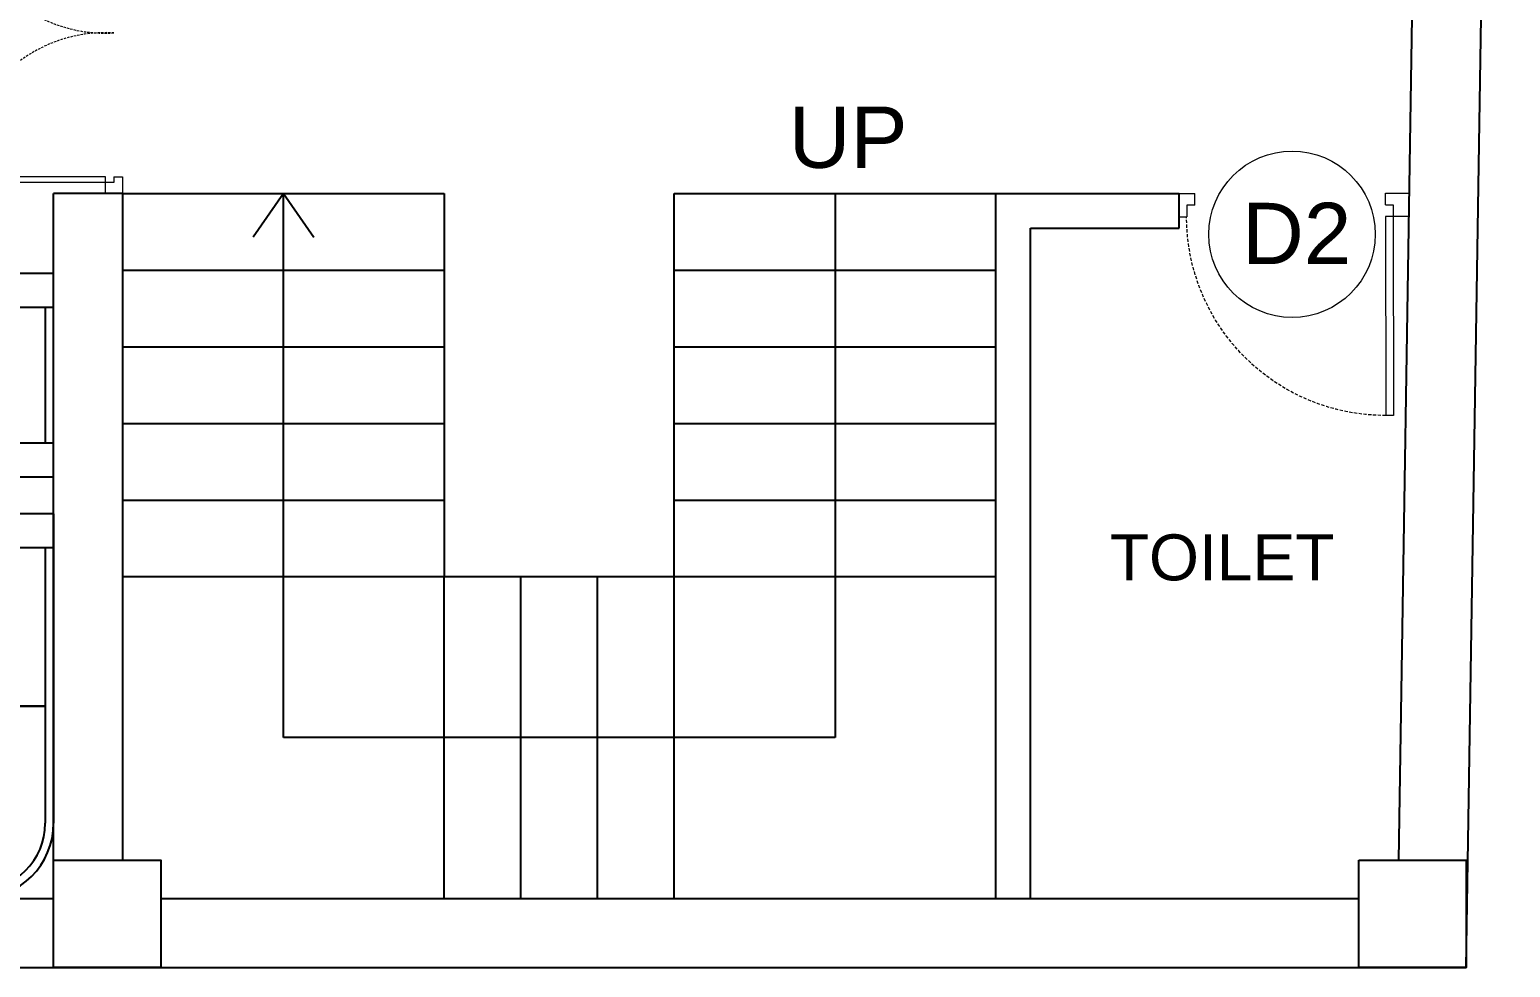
# Model space of a CAD drawing. Header units: inches. Extents: x -9985691 to 3643, y -3270716 to 4788.
# Drawn here: x -4986848.4 to -4986655.1, y -3264930 to -3264807.6 of the extents above; entities that cross this region are included whole.
import ezdxf

# ---------------------------------------------------------------- set-up
doc = ezdxf.new("R2010")
doc.units = ezdxf.units.IN
doc.header["$LTSCALE"] = 2
doc.header["$MEASUREMENT"] = 0
doc.linetypes.add('HIDDEN', pattern=[0.375, 0.25, -0.125])
doc.layers.get('0').update_dxf_attribs({"linetype": 'CONTINUOUS'})
for name, color, linetype, lineweight in [('Annotate-Lite.w', 177, 'CONTINUOUS', 9), ('Door-Window.w', 4, 'CONTINUOUS', 15), ('TEXT', 181, 'CONTINUOUS', 25)]:
    doc.layers.add(name, color=color, linetype=linetype, lineweight=lineweight)
doc.layers.add('furniture', color=31, linetype='CONTINUOUS')
doc.styles.add('arial.', font='arial.ttf')
doc.styles.add('gaurav', font='arial.ttf')

# ---------------------------------------------------------------- blocks, each defined once
blk = doc.blocks.new('3-0')
at = {"ltscale": 3}
for p, q in [((11063.05, 10097.68), (11065.97, 10099.9)), ((11065.97, 10099.9), (11066.71, 10098.92)), ((11063.05, 10097.68), (11064.53, 10095.73)), ((11065.25, 10097.81), (11066.71, 10098.92)), ((11065.99, 10096.84), (11065.25, 10097.81)), ((11065.99, 10096.84), (11064.53, 10095.73)), ((11085.5, 10074.13), (11110.32, 10092.96)), ((11111.05, 10091.97), (11110.32, 10092.96)), ((11086.24, 10073.15), (11111.05, 10091.97)), ((11086.24, 10073.15), (11085.5, 10074.13)), ((11084.04, 10073.02), (11082.57, 10071.91)), ((11082.57, 10071.91), (11084.79, 10068.98)), ((11084.04, 10073.02), (11084.78, 10072.04)), ((11084.78, 10072.04), (11086.24, 10073.15)), ((11087.72, 10071.2), (11086.24, 10073.15)), ((11084.79, 10068.98), (11087.72, 10071.2))]:
    blk.add_line(p, q, dxfattribs=at)
at = {"layer": 'Door-Window.w', "color": 9, "linetype": 'HIDDEN', "lineweight": 18}
blk.add_arc((11085.5, 10074.13), 31.16, 37.1906, 127.1465, dxfattribs=at)
blk = doc.blocks.new('ММГ09')
for p, q in [((169.3, 0), (919.3, 0)), ((169.3, 0), (169.3, -700)), ((319.3, 0), (319.3, -812.5)), ((1069.3, 1), (919.3, 1)), ((919.3, 0), (919.3, -812.5)), ((1069.3, 0), (1069.3, -700)), ((1231.6, 1), (1231.6, -699)), ((1231.6, 1), (2598, 1)), ((1381.6, 1), (1381.6, -811.5)), ((319.3, -36.4), (919.3, -36.4)), ((1381.6, -35.5), (2598, -35.5)), ((2081.6, -35.5), (2081.6, -811.5)), ((2081.6, -35.5), (2081.6, -811.5)), ((2081.6, -811.5), (2081.6, -35.5)), ((319.3, -237.1), (919.3, -237.1)), ((1381.6, -236.1), (2598, -236.1)), ((2693.5, -2611.5), (2693.5, -331.7)), ((2894.2, -2611.5), (2894.2, -331.7)), ((2930.6, -2761.5), (2930.6, -331.7)), ((277.9, -740), (210.7, -740)), ((960.7, -740), (1027.9, -740)), ((1340.2, -739), (1273, -739)), ((355.8, -849), (882.8, -849)), ((1418.1, -848), (2045.1, -848)), ((2118.1, -848), (2894.2, -848)), ((2081.6, -1375), (2081.6, -884.5)), ((792.2, -1428.6), (792.2, -1337.3)), ((792.2, -1337.3), (913.4, -1337.3)), ((809.5, -1350.4), (872.6, -1397.9)), ((809.5, -1350.4), (1674.9, -1350.4)), ((809.5, -2524.3), (809.5, -1350.4)), ((913.4, -1337.3), (913.4, -1350.4)), ((1571.1, -1337.3), (1692.2, -1337.3)), ((1571.1, -1350.4), (1571.1, -1337.3)), ((1611.8, -1397.9), (1674.9, -1350.4)), ((1674.9, -1350.4), (1674.9, -2524.3)), ((1692.2, -1337.3), (1692.2, -1428.6)), ((809.5, -1428.6), (792.2, -1428.6)), ((872.6, -1397.9), (872.6, -2476.7)), ((1611.8, -1397.9), (872.6, -1397.9)), ((1611.8, -2476.7), (1611.8, -1397.9)), ((1692.2, -1428.6), (1674.9, -1428.6)), ((2894.2, -1411.5), (2118.1, -1411.5)), ((2081.6, -1975), (2081.6, -1448)), ((2894.2, -2011.5), (2118.1, -2011.5)), ((2081.6, -2575), (2081.6, -2048)), ((792.2, -2446), (809.5, -2446)), ((792.2, -2537.3), (792.2, -2446)), ((872.6, -2476.7), (809.5, -2524.3)), ((872.6, -2476.7), (1611.8, -2476.7)), ((1674.9, -2524.3), (1611.8, -2476.7)), ((1674.9, -2446), (1692.2, -2446)), ((1692.2, -2446), (1692.2, -2537.3)), ((913.4, -2537.3), (792.2, -2537.3)), ((1674.9, -2524.3), (809.5, -2524.3)), ((913.4, -2524.3), (913.4, -2537.3)), ((1571.1, -2537.3), (1571.1, -2524.3)), ((1692.2, -2537.3), (1571.1, -2537.3)), ((2930.6, -2611.5), (2118.1, -2611.5)), ((2190.6, -2652.9), (2190.6, -2720.1)), ((2930.6, -2761.5), (2230.6, -2761.5))]:
    blk.add_line(p, q)
for centre, radius, start, end in [((2598, -331.7), 332.7, 0, 90), ((2598, -331.7), 296.2, 0, 90), ((2598, -331.7), 95.6, 0, 90), ((209.3, -700), 40, 180, 271.99424), ((277.9, -698.6), 41.4, 270, 0), ((960.7, -698.6), 41.4, 180, 270), ((1029.3, -700), 40, 268.00576, 0), ((1271.6, -699), 40, 180, 271.99424), ((1340.2, -697.6), 41.4, 270, 0), ((355.8, -812.5), 36.5, 180, 270.00811), ((882.8, -812.5), 36.5, 269.99189, 0), ((1418.1, -811.5), 36.5, 180, 270.00811), ((2045.1, -811.5), 36.5, 269.99189, 0), ((2045.1, -811.5), 36.5, 269.99189, 0), ((2118.1, -811.5), 36.5, 180, 270.00811), ((2118.1, -811.5), 36.5, 179.99189, 270), ((2118.1, -811.5), 36.5, 180, 270.00811), ((2118.1, -884.5), 36.5, 90, 180.00811), ((2118.1, -1375), 36.5, 179.99189, 270), ((2118.1, -1448), 36.5, 90, 180.00811), ((2118.1, -1975), 36.5, 179.99189, 270), ((2118.1, -2048), 36.5, 90, 180.00811), ((2118.1, -2575), 36.5, 179.99189, 270), ((2232, -2652.9), 41.4, 90, 180), ((2230.6, -2721.5), 40, 178.00576, 270)]:
    blk.add_arc(centre, radius, start, end)
blk = doc.blocks.new('FDFDRE')
at = {"ltscale": 3}
for p, q in [((165701.11, -58637.82), (165701.1, -58641.5)), ((165704.78, -58637.83), (165701.11, -58637.82)), ((165704.78, -58639.66), (165703.55, -58639.66)), ((165703.55, -58639.66), (165703.55, -58641.5)), ((165704.78, -58639.66), (165704.78, -58637.83)), ((165766.98, -58637.83), (165770.65, -58637.82)), ((165766.98, -58639.66), (165766.98, -58637.83)), ((165766.98, -58639.66), (165768.2, -58639.66)), ((165768.2, -58639.66), (165768.2, -58641.5)), ((165770.65, -58637.82), (165770.65, -58641.5)), ((165701.1, -58641.5), (165703.55, -58641.5)), ((165703.55, -58641.5), (165703.53, -58672.63)), ((165703.55, -58641.5), (165704.78, -58641.5)), ((165704.78, -58641.5), (165704.76, -58672.65)), ((165766.98, -58641.5), (165767, -58672.65)), ((165768.2, -58641.5), (165766.98, -58641.5)), ((165770.65, -58641.5), (165768.2, -58641.5)), ((165768.2, -58641.5), (165768.22, -58672.63)), ((165703.53, -58672.63), (165704.76, -58672.65)), ((165768.22, -58672.63), (165767, -58672.65))]:
    blk.add_line(p, q, dxfattribs=at)
at = {"layer": 'Door-Window.w', "color": 9, "linetype": 'HIDDEN', "lineweight": 18}
for centre, start, end in [((165704.78, -58641.5), 269.9618, 3.3835), ((165766.98, -58641.5), 176.6165, 270.0382)]:
    blk.add_arc(centre, 31.16, start, end, dxfattribs=at)

msp = doc.modelspace()

# ---------------------------------------------------------------- linework, layer by layer
at = {"ltscale": 0.5}
for p, q in [((-4986669.67, -3264915.99), (-4986667.61, -3264787.02)), ((-4986660.89, -3264929.99), (-4986658.61, -3264787.02)), ((-4986845.25, -3264915.99), (-4986845.25, -3264828.99)), ((-4986836.25, -3264828.99), (-4986845.25, -3264828.99)), ((-4986836.25, -3264828.99), (-4986794.25, -3264828.99)), ((-4986836.25, -3264828.99), (-4986836.25, -3264915.99)), ((-4986815.25, -3264828.99), (-4986819.21, -3264834.67)), ((-4986815.25, -3264899.99), (-4986815.25, -3264828.99)), ((-4986815.25, -3264828.99), (-4986811.29, -3264834.67)), ((-4986794.25, -3264828.99), (-4986794.25, -3264878.99)), ((-4986764.25, -3264828.99), (-4986722.25, -3264828.99)), ((-4986764.25, -3264878.99), (-4986764.25, -3264828.99)), ((-4986743.25, -3264828.99), (-4986743.25, -3264899.99)), ((-4986722.25, -3264920.99), (-4986722.25, -3264828.99)), ((-4986722.25, -3264828.99), (-4986698.36, -3264828.99)), ((-4986698.36, -3264833.49), (-4986698.36, -3264828.99)), ((-4986717.75, -3264920.99), (-4986717.75, -3264833.49)), ((-4986717.75, -3264833.49), (-4986698.36, -3264833.49)), ((-4986836.25, -3264838.99), (-4986794.25, -3264838.99)), ((-4986764.25, -3264838.99), (-4986722.25, -3264838.99)), ((-4986836.25, -3264848.99), (-4986794.25, -3264848.99)), ((-4986764.25, -3264848.99), (-4986722.25, -3264848.99)), ((-4986836.25, -3264858.99), (-4986794.25, -3264858.99)), ((-4986764.25, -3264858.99), (-4986722.25, -3264858.99)), ((-4986836.25, -3264868.99), (-4986794.25, -3264868.99)), ((-4986764.25, -3264868.99), (-4986722.25, -3264868.99)), ((-4986836.25, -3264878.99), (-4986794.25, -3264878.99)), ((-4986804.25, -3264878.99), (-4986764.25, -3264878.99)), ((-4986794.25, -3264920.99), (-4986794.25, -3264878.99)), ((-4986784.25, -3264920.99), (-4986784.25, -3264878.99)), ((-4986774.25, -3264920.99), (-4986774.25, -3264878.99)), ((-4986764.25, -3264878.99), (-4986722.25, -3264878.99)), ((-4986764.25, -3264920.99), (-4986764.25, -3264878.99)), ((-4986743.25, -3264899.99), (-4986815.25, -3264899.99)), ((-4986992.66, -3264920.99), (-4986845.25, -3264920.99)), ((-4986831.25, -3264920.99), (-4986674.89, -3264920.99)), ((-4987007.37, -3264929.99), (-4986660.89, -3264929.99))]:
    msp.add_line(p, q, dxfattribs=at)
for points in [[(-4986845.25, -3264915.99), (-4986831.25, -3264915.99), (-4986831.25, -3264929.99), (-4986845.25, -3264929.99)], [(-4986674.89, -3264915.99), (-4986660.89, -3264915.99), (-4986660.89, -3264929.99), (-4986674.89, -3264929.99)]]:
    msp.add_lwpolyline(points, close=True, dxfattribs=at)
at = {"layer": 'Annotate-Lite.w', "ltscale": 0.005}
msp.add_circle((-4986683.6, -3264834.31), 10.86, dxfattribs=at)

# ---------------------------------------------------------------- block references
at = {"layer": 'Door-Window.w', "ltscale": 0.005, "xscale": 0.6039327639279543, "yscale": 0.6039327639279543, "zscale": 0.6039327639279543, "rotation": 270}
msp.add_blockref('FDFDRE', (-4951422.95, -3164714.7), dxfattribs=at)
at = {"layer": 'Door-Window.w', "linetype": 'ByBlock', "xscale": -0.833158985154831, "yscale": 0.8331589852459729, "zscale": 0.8331589850765497, "rotation": 127.2669371278863}
msp.add_blockref('3-0', (-4985584.45, -3252399.37), dxfattribs=at)
at = {"layer": 'furniture', "xscale": 0.02953735937020197, "yscale": 0.02953735937020197, "zscale": 0.02953735937020197, "rotation": 270}
msp.add_blockref('ММГ09', (-4986845.28, -3264834.43), dxfattribs=at)

# ---------------------------------------------------------------- texts
at = {"layer": 'Annotate-Lite.w', "ltscale": 0.005, "char_height": 8, "attachment_point": 7, "style": 'gaurav'}
for s, insert in [('UP', (-4986749.31, -3264825.75)), ('D2', (-4986690.14, -3264838.2))]:
    msp.add_mtext_dynamic_manual_height_columns(s, width=8, gutter_width=100, heights=[0], dxfattribs=dict(at, insert=insert))
at = {"layer": 'TEXT', "lineweight": -2, "insert": (-4986692.73, -3264876.52), "char_height": 6, "attachment_point": 5, "style": 'arial.'}
msp.add_mtext_dynamic_manual_height_columns('TOILET', width=45.7314, gutter_width=30, heights=[0], dxfattribs=at)

doc.saveas('drawing.dxf')
